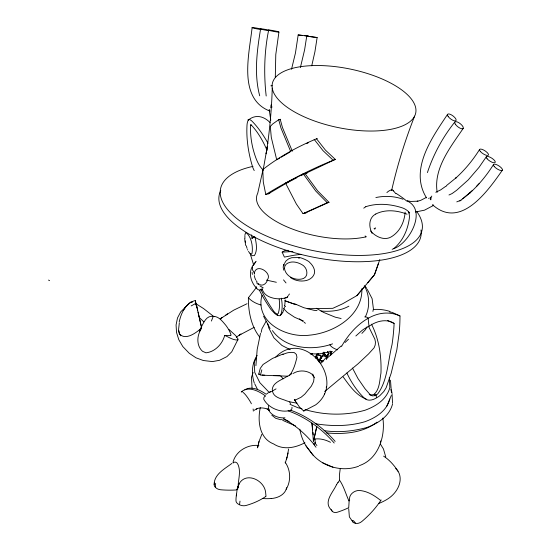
<?xml version="1.0" encoding="UTF-8"?>
<svg xmlns="http://www.w3.org/2000/svg" width="551" height="551" viewBox="0 0 551 551"><rect width="100%" height="100%" fill="white"/><g stroke="black" fill="none" stroke-linecap="round" stroke-linejoin="round"><path stroke-width="0.83" d="M285.177 299.896L284.791 305.213M251.463 377.249L253.143 372.545M320.496 357.599L320.937 357.2L319.8 359.624L320.985 355.285L319.325 355.085M294.296 399.606L299.455 407.031L303.766 411.046L315.661 404.861C347.495 380.899 304.538 327.356 275.775 357.041M237.55 489.867L238.28 486.023L238.087 487.614M272.249 88.098C271.622 110.104 269.577 132.068 266.154 153.812L267.256 146.869L263.943 165.576L257.71 193.318A65.948 26.923 11.6 0 0 290.274 228.224A65.948 26.923 11.6 0 0 366.394 236.737M255.919 365.637L257.165 349.554L260.513 333.348M261.167 332.377L261.939 328.795L266.112 321.226M244.899 235.525L244.899 238.624M250.664 125.346L250.733 124.567L251.18 124.994M238.101 486.926C238.184 479.508 241.118 471.801 238.06 464.617L236.82 462.757L235.187 462.069L233.865 462.303L233.19 463.033M252.606 266.822L252.351 269.597L254.362 273.048L254.238 274.191M268.778 408.945L268.668 410.054C271.457 415.764 278.909 418.374 284.963 417.83M292.016 407.223L291.858 408.932L290.742 410.247C281.155 413.34 268.351 408.139 263.743 399.158L263.901 397.45L265.017 396.128M380.555 442.432L380.7 440.903M349.189 500.253L348.728 507.698A73.331 51.388 -38.6 0 1 337.467 512.182A6.633 4.649 -38.6 0 1 332.115 511.039L329.884 508.236M405.143 212.107L404.93 214.236A48.984 35.106 58.2 0 1 391.052 236.964A20.869 14.953 58.2 0 1 371.753 232.226L370.603 230.972M304.551 35.663L308.643 36.159L298.174 34.94L295.439 53.068L291.52 69.268M192.375 302.162L190.825 302.058L189.978 302.657L180.707 311.88L177.498 317.961L176.072 324.966L176.527 332.398L178.827 339.767L182.822 346.572L189.268 353.294L195.963 357.792L203.298 360.506L212.424 361.58L219.539 360.299L226.916 356.614L231.751 351.8L238.101 339.175L235.642 335.587L229.051 329.539M214.146 484.384C214.119 474.266 224.884 468.736 231.895 463.419M237.612 489.867A70.073 45.816 7.2 0 1 220.772 489.77A6.336 4.146 7.2 0 1 215.214 487.001L215.668 483.392M285.673 297.457L284.585 298.642M236.296 495.838L236.909 491.272M265.734 496.485A70.073 45.471 7.6 0 1 246.132 505.46A6.336 4.112 7.6 0 1 239.52 504.744L240.002 501.114M311.749 65.762L314.924 51.739L317.142 37.53L306.742 36.152L304.613 49.804L300.385 67.553M287.464 455.45L288.607 449.01M271.009 105L270.844 107.707M260.265 407.644C257.469 420.806 259.19 438.376 273.599 443.92C283.324 450.298 295.274 447.908 304.91 442.722M254.362 273.034C256.367 262.317 273.544 273.654 266.918 280.218L267.104 281.051C265.885 283.641 263.123 286.086 260.1 284.777M340.201 468.929L339.457 474.79L339.616 480.603M252.103 27.619C249.307 53.957 237.536 98.601 269.859 111.075M260.609 28.9C256.959 50.802 253.915 74.054 259.707 95.805M268.647 30.119C264.246 51.766 263.709 74.096 266.188 96.005M278.944 32.027L275.782 54.583L275.3 77.223M283.71 264.322L283.173 267.152L283.71 270.135M179.192 322.053C181.1 313.106 185.542 302.967 195.336 300.509L201.177 325.765A100.84 1.591 76.7 0 1 201.618 327.769L201.074 328.403L201.632 327.852M271.216 498.538A21.868 15.435 14.8 0 0 286.21 489.233L286.534 487.663M261.939 295.391C254.755 322.569 286.795 338.307 309.683 335.153C333.872 332.921 362.813 315.675 361.883 288.621M372.903 311.418L373.426 308.973L372.125 298.69L367.31 289.433M391.603 190.591C397.354 165.238 405.081 140.34 414.607 116.151A73.187 29.878 11.6 0 0 320.916 65.576A73.187 29.878 11.6 0 0 296.603 113.086A73.187 29.878 11.6 0 0 414.607 116.151M313.609 440.387L316.777 426.598L313.443 441.771L311.949 423.099L312.692 429.808M261.808 434.346L259.025 441.516L257.537 447.867L258.116 445.408M258.453 443.948L259.025 441.516M285.301 463.04L287.112 456.903M286.548 459.334L288.042 452.984M283.875 265.699L284.406 263.461M391.258 395.528L386.568 406.7M284.096 308.498L284.488 306.886M430.269 199.758L431.791 196.053M304.489 410.102L303.766 411.046M287.553 376.154A100.041 13.196 4.7 0 1 286.245 376.147L261.746 375.176A5.207 0.689 4.7 0 1 260.478 374.914L258.715 374.205L260.279 368.378L263.041 364.507L272.525 358.405L283.214 353.942M260.478 374.914L261.828 369.845M179.316 322.996L178.572 329.532L179.392 333.699C185.067 340.745 195.509 333.327 200.888 328.582L201.452 327.025L201.542 327.466M326.22 387.498L326.454 386.699M324.332 394.185L324.449 393.793M427.411 172.601C433.437 154.321 442.784 137.116 454.795 122.074M244.954 234.809L245.402 233.28L246.09 232.55L246.393 232.832C251.621 237.385 253.088 246.69 252.041 253.419L251.27 254.052L250.182 253.749L248.453 251.442M283.751 309.738L282.801 312.438M445.855 186.637L446.544 185.535L456.049 177.842L455.594 178.249C464.92 169.866 472.944 160.093 479.584 149.473M326.24 359.651L327.969 355.361L326.936 358.481M379.804 259.542L374.501 274.708L367.786 282.704M378.475 263.399L374.501 274.708L356.938 295.598L342.57 303.828L332.804 308.333L307.265 308.705M315.826 357.833L316.756 356.042L319.029 361.394L318.595 361.793M316.019 358.136L316.756 356.042M200.481 329.718L200.833 328.747L199.855 331.413M195.336 300.509L195.598 302.678M199.772 331.633C196.741 337.901 197.065 346.434 202.492 351.276L205.971 352.819C214.986 351.924 222.494 343.886 224.691 335.394L230.835 335.559L230.587 335.235M322.177 355.884L321.295 358.205L322.61 355.485L322.177 355.884L325.861 356.339L329.037 353.687L327.776 351.462M211.405 321.04L213.216 316.357C218.837 316.246 222.384 321.329 225.676 325.131A100.743 45.272 6.4 0 1 231.055 334.974M232.963 462.434C235.69 451.145 247.681 444.12 258.894 445.511M236.689 490.053L238.845 484.591M286.21 489.233C291.183 480.871 290.701 470.031 285.101 462.124M252.255 266.532C248.287 273.84 251.201 282.794 256.766 288.428M258.715 374.205L259.211 373.902M257.159 355.436C251.69 363.481 251.27 373.991 254.28 382.986M256.621 356.979L254.231 362.358L254.755 372.435L259.865 382.683L269.205 392.408M389.839 398.993C386.816 410.874 375.927 417.692 365.093 421.667C348.852 426.474 331.73 426.391 315.124 423.678M392.567 403.931C389.426 416.287 378.096 423.382 366.821 427.514C352.957 431.281 338.369 432.81 324.098 430.641M238.5 484.963L239.01 483.854M315.475 357.069L316.405 355.175L320.544 355.684M315.303 357.93L316.529 355.409M200.867 327.948L199.324 330.875L201.046 329.161M253.267 265.582L255.519 262.021M259.397 290.225A94.214 35.677 46.3 0 0 270.934 309.455L274.673 313.464A6.736 2.548 46.3 0 0 276.636 314.752A6.736 2.548 46.3 0 0 278.469 315.62L279.874 315.695L280.666 314.979A94.359 35.732 46.3 0 0 281.313 298.174M238.425 485.183C244.596 471.022 263.846 479.418 265.575 491.974L266.009 496.286M365.072 317.328C370.21 307.699 369.714 295.157 364.307 285.632M367.035 326.846L365.396 329.753L361.883 333.389M313.85 439.76L314.18 439.181A19.829 11.599 28.2 0 1 330.51 442.301M336.523 484.632C333.596 491.471 324.739 500.088 329.498 507.822M341.586 346.4C352.578 326.495 375.823 305.185 399.978 315.95A144.038 93.89 -66.3 0 1 399.22 332.632L396.83 349.857L391.162 373.309L386.141 387.773L383.799 391.534L379.797 395.68A19.953 13.004 -66.3 0 1 376.436 397.829A19.953 13.004 -66.3 0 1 373.02 399.523C370.43 400.446 367.31 400.481 365.017 398.779C357.289 391.534 351.331 382.539 346.861 372.972M252.627 265.727L256.167 261.284M183.338 310.523L184.117 309.311M284.826 262.806L286.086 260.85L288.586 258.88L291.748 257.689L299.427 257.551L298.959 258.137C297.209 255.788 309.345 260.885 309.717 262.455C312.272 264.838 314.332 267.841 314.628 271.416C314.745 276.829 309.214 280.493 304.255 280.872C299.469 281.506 294.482 280.363 290.529 277.552M184.805 308.216L185.411 307.272M486.313 156.794L479.06 167.325L468.219 179.922L456.607 190.315L452.054 193.58L448.975 194.999M493.496 164.542C486.857 175.163 478.833 184.936 469.514 193.311L469.969 192.905L459.837 201.025M502.402 170.163C487.89 190.832 460.622 229.981 432.576 204.786L433.334 205.02M374.714 229.244L375.596 227.887L374.06 228.644M336.461 484.728L338.038 482.421M248.701 119.512L248.473 119.843A13.217 7.259 72.6 0 0 247.02 124.967A73.483 40.368 72.6 0 0 252.792 167.49A26.062 14.319 72.6 0 0 254.225 170.576M288.586 295.205L289.447 293.972M259.714 337.095C253.556 329.34 250.395 319.621 249.093 309.903A144.038 71.079 -54.5 0 1 248.384 297.774L256.291 287.656M339.609 480.286C343.652 486.003 345.883 494.206 348.955 500.962M337.97 482.518L339.623 480.265M289.771 375.169C293.711 369.997 295.467 363.446 296.941 357.289L296.362 354.458L294.413 352.688C290.432 351.807 286.293 352.743 282.732 354.603M447.557 114.367C431.929 137.771 408.959 169.798 426.55 197.912M463.239 128.362C450.725 146.766 433.244 168.599 437.191 192.292M356.938 295.598L364.239 286.899M280.535 315.227L282.649 312.706M322.79 361.366L323.23 360.967L321.812 360.795L319.463 359.514L319.022 359.913L321.371 361.194L322.79 361.366L327.969 355.361M199.985 329.622L200.874 328.623M476.56 186.328L479.074 183.676M251.6 234.905L251.965 238.369L253.653 236.599M355.843 335.993L362.186 330.325A43.391 28.28 -66.3 0 1 368.977 326.288A43.391 28.28 -66.3 0 1 375.803 322.597C381.602 320.214 388.744 319.725 394.117 323.43A167.566 109.229 -66.3 0 1 392.03 344.644C388.069 360.244 387.649 380.651 377.779 393.82A10.262 6.688 -66.3 0 1 374.48 395.694M319.8 359.624L321.736 357.813M345.064 342.481L348.514 339.244M472.538 190.336L462.75 198.828M376.987 422.142C362.944 433.107 343.473 434.525 326.268 432.893M323.148 354.803L325.545 354.472L323.148 354.803L322.672 353.26M320.159 362.372L319.167 360.919L319.608 360.519M325.861 356.339L329.037 353.687M321.371 361.194L321.812 360.795M266.526 394.068L268.385 392.663M341.241 345.952L327.59 357.695M320.482 363.543L322.342 362.028M445.298 186.617L440.717 189.861L435.8 192.285M324.649 391.527L358.081 363.763L368.605 353.887L374.095 347.798L375.197 345.043L375.458 342.102L374.859 339.175L368.853 326.977M279.571 119.774L280.218 119.305L282.443 127.474L292.319 151.215M280.321 119.278L278.71 119.712L272.704 123.961L270.321 126.372L271.278 137.364L276.719 159.811M247.055 303.718L233.672 310.179L220.18 318.85L222.087 317.555M236.31 337.205L240.973 334.023L239.148 335.263L254.197 327.328M225.82 315L227.639 313.76M317.335 138.48C298.077 146.346 279.212 156.711 262.786 169.57L263.288 182.05L265.789 194.503C287.946 180.948 311.301 168.992 335.401 159.37M426.598 197.306L420.668 200.364L417.169 201.322L417.906 201.163L410.798 201.459L407.279 200.805M433.045 205.681L424.525 210.165L415.378 212.025M296.982 403.077A101.542 71.093 77 0 1 286.734 400.908C281.699 398.655 273.372 397.698 272.483 390.976L276.051 388.875M277.456 159.377L279.667 158.089M281.141 157.228L289.991 152.069M251.965 238.369L254.762 236.751M301.004 254.355A130.553 113.01 14 0 0 292.664 255.478L284.406 257.097L282.153 252.144L284.95 250.533L288.263 250.319M286.885 182.904L268.358 193.807L268.289 193.449M293.263 373.406C298.897 369.866 306.783 370.196 312.018 374.225L314.084 377.483L313.602 381.602L311.398 386.051L304.793 394.144L301.094 397.237L296.734 399.365L294.482 399.895L295.825 401.045M409.131 213.065L409.655 212.782L408.002 211.157A13.114 9.188 44 0 0 402.196 207.817A73.682 51.629 44 0 0 365.726 206.728M306.755 143.563L308.264 142.757M370.217 394.909L372.497 394.819A10.311 7.073 -59.5 0 0 374.329 394.165C379.873 388.813 379.632 380.059 380.968 373.034C381.561 356.297 379.109 339.251 371.491 324.181M294.971 178.717L296.424 177.952M300.791 175.679L335.304 159.397L325.455 150.148L316.474 138.707M289.792 374.79L291.996 373.647M287.229 182.725L294.241 179.096M306.893 212.603L303.016 213.643L296.342 203.994L285.563 183.166L303.36 173.985L315.847 191.149L327.246 202.734L329.119 202.238M242.647 391.293L241.248 391.995L242.722 390.886A72.147 27.433 62.5 0 1 265.616 396.073M289.695 375.272L289.006 375.582M392.16 249.314A26.062 18.679 58.2 0 0 393.683 248.646C408.649 243.921 427.666 210.668 407.306 200.998M303.016 213.643L327.246 202.734M348.9 306.163C340.484 310.792 330.497 311.88 321.047 311.026M191.183 305.915L195.97 303.319A114.098 1.805 76.7 0 0 196.218 305.144M269.852 392.043L271.671 391.485M269.425 392.222L270.734 391.671M456.772 201.886L461.008 200.192M332.549 343.865C312.555 351.035 285.673 348.997 272.414 330.6M249.341 119.257C256.456 114.167 264.328 116.619 270.011 122.529M359.328 465.629C378.323 459.3 385.576 436.337 382.849 418.051M358.667 466.194C341.365 472.799 319.959 466.105 309.662 450.69M302.533 174.206L307.382 172.911M285.563 183.166L288.021 182.512M265.789 194.503L269.79 193.429M238.004 339.946C233.328 340.477 229.002 337.212 224.822 335.463M374.453 395.708L372.324 395.873L370.582 395.108L364.976 388.689L357.992 378.558L352.475 368.068M375.872 197.547C384.818 195.639 394.406 196.073 403.022 199.235M332.432 351.373L318.698 353.956L310.192 353.845M286.01 282.938L283.524 279.874M310.743 353.866L312.396 353.735M317.142 37.53L306.742 36.152M282.153 252.144L292.918 251.511M373.33 309.517C378.957 309.028 384.715 309.717 390.08 311.467M270.892 85.791L272.235 85.763M253.246 255.623L254.369 255.636C257.772 250.34 256.277 243.081 255.03 237.254M264.755 375.217L262.641 375.024A2.734 0.358 4.7 0 1 262.138 374.949M280.838 419.759L275.7 418.299L271.781 415.185M317.052 310.612L313.856 310.275L303.787 307.699L294.702 303.808M302.272 35.436L298.174 34.94M324.091 355.67L326.302 355.939M389.695 312.045L392.16 312.376L399.978 315.95M276.354 282.284L266.829 280.197M366.139 398.979C356.077 395.432 349.279 385.314 343.19 376.932M341.097 318.519L335.256 317.169L323.609 312.424L316.322 308.271M252.627 255.788L250.423 254.424M301.934 408.78L297.815 407.699L289.984 404.324M305.233 409.641C324.622 415.323 345.615 415.75 365.093 410.219C375.927 406.252 386.816 399.434 389.839 387.553L389.316 377.469M294.138 304.021L284.922 300.75L295.977 304.696M407.058 214.201L404.22 213.182A49.156 34.444 44 0 0 375.754 214.022M369.225 394.612L369.707 394.785M303.787 321.205L294.702 317.314L287.243 312.376L283.503 308.422M283.648 419.201L289.082 421.543M295.494 425.889L283.648 420.757L281.575 419.394M322.617 462.764L327.831 465.037M328.065 465.12L332.969 467.248M387.518 320.413L394.117 323.43M364.962 316.391L368.096 317.824L368.977 326.288M374.329 394.165L376.14 394.991L376.436 397.829M290.267 349.713L281.912 345.436L273.909 337.825L269.095 328.568M195.915 303.691L203.581 308.581L214.002 316.708M48.536 280.073L49.569 280.673M260.003 285.955L263.247 287.87M267.083 408.98L269.205 410.385M383.613 456.138C389.509 460.002 394.234 465.354 398.022 471.25M299.441 318.829L302.768 321.309M304.097 322.301L305.426 323.292M258.419 283.4L258.846 283.751M380.762 500.535C374.535 495.59 367.462 491.003 359.314 490.486C354.148 490.3 348.452 494.832 349.644 500.356M203.87 321.901L199.379 317.521M256.608 282.835L258.481 284.605M332.962 160.024L322.982 150.616L314.146 139.334M284.406 305.502L285.618 306.673M365.389 286.672L366.794 288.4M258.867 284.309L259.452 284.881M267.841 409.09L268.971 410.247M269.825 110.992L269.198 109.642L270.761 120.173M283.193 378.833L280.679 375.94M393.09 190.384L395.811 193.676M353.398 520.543L355.657 523.312A6.633 4.663 -39.2 0 0 361.869 521.453A73.331 51.518 -39.2 0 0 381.154 499.957M352.888 521.955L349.375 516.914L348.721 508.78M299.827 429.16C301.149 436.943 304.235 444.499 309.497 450.456M305.95 445.821L313.25 455.374M304.992 173.551L317.541 190.749L328.933 202.286L304.765 213.175L304.545 212.851M180.818 335.862L179.392 333.803L178.558 330.421M380.41 444.106L383.455 448.969L385.755 456.91M257.207 282.229L256.229 280.735M270.107 328.52L263.564 316.205M365.134 235.904L365.74 236.916M327.335 351.862L328.603 354.079M255.74 279.908L255.32 279.068A7.053 2.521 70 0 1 254.479 276.464L254.314 275.562M289.654 402.106L290.48 403.628M268.798 328.065L267.731 323.795M247.482 249.493L247.785 250.099M390.941 389.612L392.05 392.505M254.755 383.882L257.675 389.736M372.056 233.314L371.181 231.351A20.862 14.615 44 0 1 375.768 214.043M312.761 374.081L314.228 377.456M323.892 352.048L325.104 354.865M251.359 403.78L250.925 402.774A19.829 3.898 63.3 0 0 242.936 392.333M316.322 356.442L317.948 360.264M290.728 151.635L280.941 127.963L278.71 119.712M248.343 120.407L248.04 119.65L248.956 119.512A13.114 5.193 71.1 0 1 252.241 121.413A73.682 29.175 71.1 0 1 267.993 143.239M408.456 211.577L408.663 212.149A13.217 9.47 58.2 0 1 409.317 218.499A73.483 52.655 58.2 0 1 393.703 248.673M247.082 248.411L246.263 245.78M276.988 314.394L277.367 315.551M253.674 265.024L250.161 253.577M323.113 352.867L323.589 354.403M271.912 107.3L271.388 104.731M430.965 199.758L430.476 197.12M196.328 304.421L196.122 303.608L196.39 304.669M196.397 304.579L197.733 310.268M200.571 323.334L201.349 326.64M390.501 380.266L391.396 392.56M198.078 312.073L198.553 314.187M198.704 314.876L199.014 316.26M268.303 405.846L268.723 409.028M245.663 245.429L244.713 238.927M245.167 240.911L245.409 242.226M319.022 359.913L319.167 360.919M252.096 272.366L252.351 274.398M312.968 432.321L313.25 434.842M314.18 443.231L314.366 444.912A62.704 35.808 43.5 0 0 283.586 418.595M314.931 439.002L315.344 443.286M298.924 257.558L298.959 258.137M392.023 393.448L392.526 403.125M251.504 377.724L252.048 388.207M272.483 390.976A5.117 3.582 77 0 1 272.277 389.275C273.034 382.38 281.664 379.976 286.644 376.67A100.84 70.597 77 0 1 288.607 375.81M279.646 375.617A111.922 14.76 4.7 0 1 273.716 375.5M213.216 316.357A5.207 2.342 6.4 0 0 211.501 316.308C206.301 316.446 203.836 322.252 201.756 326.192A100.041 44.955 6.4 0 0 201.28 327.501M199.014 316.267A113.279 1.791 76.7 0 1 200.619 323.54M196.583 307.258A114.098 1.805 76.7 0 1 196.445 306.487M196.018 305.068A101.542 1.605 76.7 0 1 195.853 304.18M337.563 349.809A23.018 11.495 -6 0 1 329.863 344.864M290.549 410.171A70.872 43.357 41.7 0 1 335.166 441.406M288.111 410.86A72.147 44.101 41.8 0 1 334.195 443.025M316.005 447.226A11.647 6.812 28.2 0 1 313.967 444.065M316.921 445.518A11.647 6.812 28.2 0 1 314.883 442.357M244.789 389.874A70.872 26.875 62.6 0 1 265.968 394.158M254.321 410.295A62.704 24.705 59.2 0 1 269.232 409.724M253.102 408.994A11.647 2.287 63.3 0 1 253.267 411.108M256.38 409.269A61.037 23.982 59.2 0 1 257.62 408.387M330.077 350.987A17.06 15.49 47.8 0 1 330.524 355.257M330.586 351.531A17.06 15.49 47.8 0 1 330.855 354.954M331.179 351.324A17.715 16.082 47.8 0 1 331.488 354.3M215.214 487.001A6.336 4.146 7.2 0 1 214.69 482.945M239.52 504.744A6.336 4.112 7.6 0 1 235.986 500.804A70.073 45.471 7.6 0 1 236.593 494.206M271.216 498.517A42.048 29.685 14.8 0 1 262.304 498.483M261.084 305.02A23.018 14.87 6.8 0 1 248.391 297.767M355.657 523.319A6.633 4.663 -39.2 0 1 352.192 520.358M332.115 511.039A6.633 4.649 -38.6 0 1 331.185 509.613M395.701 468.515A22.639 17.053 -36.9 0 1 386.306 499.819A44.211 33.294 -36.9 0 1 378.468 503.586M428.65 198.518A5.276 1.192 -19 0 1 429.332 198.023M386.892 192.568A5.269 2.114 -39.6 0 1 391.169 189.964A5.269 2.114 -39.6 0 1 393.207 190.983M363.756 208.182A25.987 18.211 44 0 1 365.768 206.783M268.461 30.677A5.269 0.351 10.7 0 1 261.353 29.217A5.269 0.351 10.7 0 1 263.096 29.051A5.269 0.351 10.7 0 1 270.21 30.505M261.057 29.534A5.269 0.351 10.7 0 1 253.742 28.177A5.269 0.351 10.7 0 1 253.501 27.619A5.269 0.351 10.7 0 1 260.816 28.976M262.235 29.403A5.269 0.351 10.7 0 1 262.455 29.534M250.657 125.339A48.984 26.916 72.6 0 0 256.435 159.411A20.869 11.468 72.6 0 0 263.288 170.176M251.18 124.981A49.156 19.464 71.1 0 1 267.008 150.278M420.978 229.987A102.913 42.014 11.6 0 1 313.395 257.214A102.913 42.014 11.6 0 1 220.779 190.543M417.024 211.915A102.83 41.979 11.6 0 1 366.67 255.271A102.83 41.979 11.6 0 1 238.066 219.573A102.83 41.979 11.6 0 1 252.992 166.381M396.238 193.463A102.83 41.979 11.6 0 1 406.783 201.108M287.629 297.092A22.639 21.055 20.8 0 1 268.674 296.548A11.585 10.772 20.8 0 1 261.98 288.132M288.159 295.818A22.639 18.52 34.9 0 1 286.417 297.871M256.208 286.548A22.639 8.616 -35.7 0 0 258.212 289.695A11.585 4.408 -35.7 0 0 262.483 289.578M279.178 299.152A108.354 41.029 46.3 0 1 278.172 313.567L277.656 313.98A3.582 1.357 46.3 0 1 276.265 313.602A3.575 1.357 46.3 0 1 274.543 312.21L273.461 310.888A108.182 40.967 46.3 0 1 260.74 289.206M284.461 268.309C285.508 276.781 296.135 281.361 303.656 278.413L305.564 276.953L306.618 275.052L306.893 272.828L306.597 270.403L305.509 267.979L303.553 265.72C298.676 262.262 291.355 260.113 286.196 264.177L284.895 266.078L284.461 268.309M316.853 354.169L316.419 354.568L318.857 353.997L316.853 354.169M487.077 158.743A5.269 1.756 32.8 0 0 494.888 162.697A5.269 1.756 32.8 0 0 490.356 157.324A5.269 1.756 32.8 0 0 487.077 158.743M480.3 151.394A5.241 1.749 32.8 0 0 488.083 155.375A5.241 1.749 32.8 0 0 483.654 150.044A5.241 1.749 32.8 0 0 480.3 151.394M448.149 116.461A5.248 1.915 36.8 0 0 455.691 120.814A5.248 1.915 36.8 0 0 451.6 114.987A5.248 1.915 36.8 0 0 448.149 116.461M494.219 166.471A5.269 1.756 32.8 0 0 502.037 170.473A5.269 1.756 32.8 0 0 497.587 165.121A5.269 1.756 32.8 0 0 494.219 166.471M455.353 124.23A5.276 1.977 38 0 0 462.847 128.707A5.276 1.977 38 0 0 458.845 122.708A5.276 1.977 38 0 0 455.353 124.23M270.279 30.677A5.241 0.351 10.7 0 0 278.813 32.096A5.241 0.351 10.7 0 0 272.29 30.45A5.241 0.351 10.7 0 0 270.279 30.677"/></g></svg>
